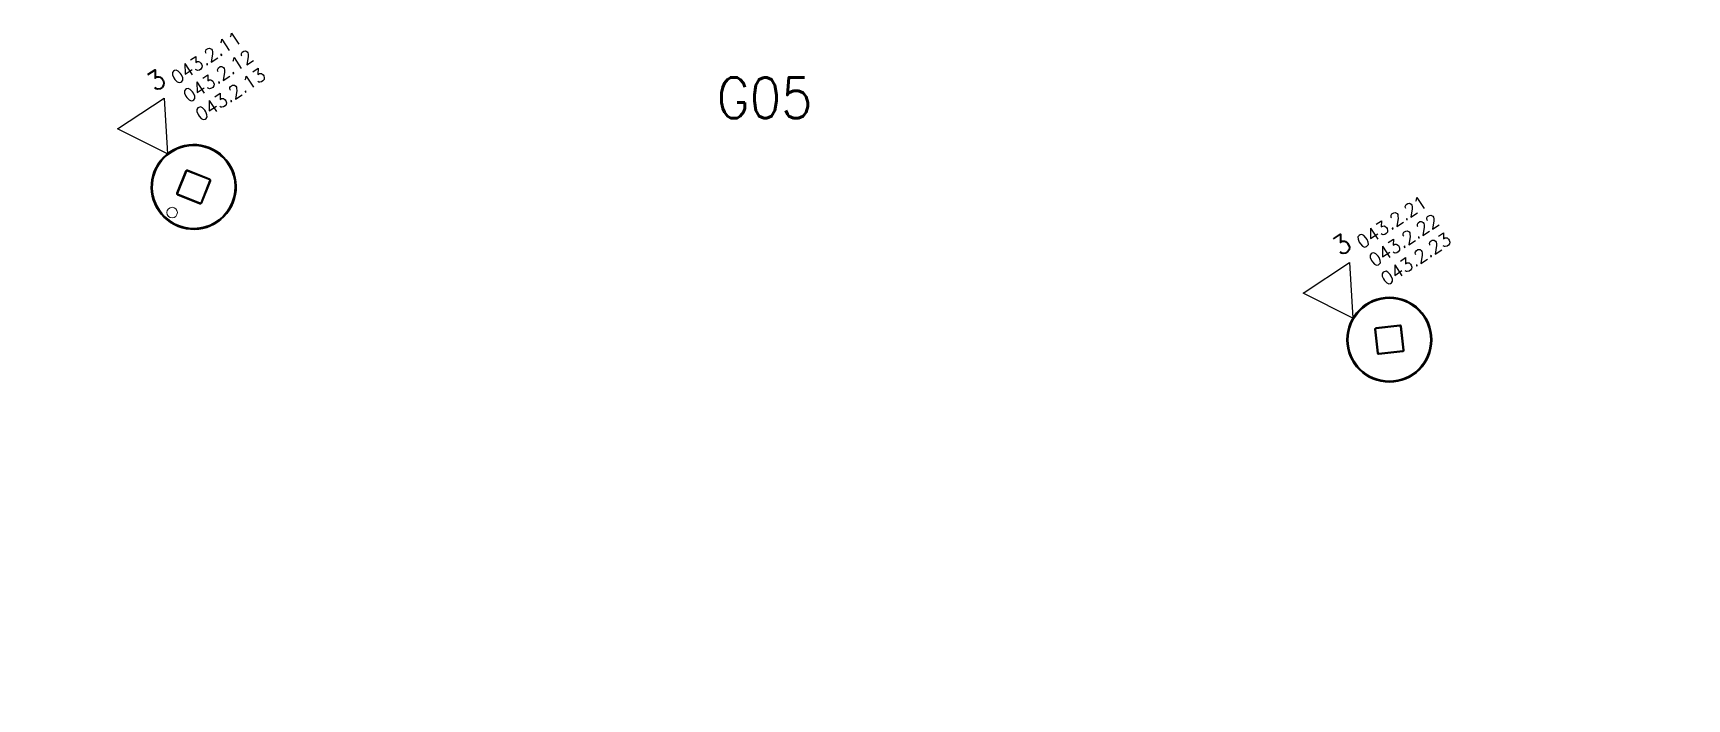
# Model space of a CAD drawing. Header units: inches. Extents: x -460 to 10305, y -938 to 5356.
# Drawn here: x 778 to 1401, y -487 to -235 of the extents above; entities that cross this region are included whole.
import ezdxf
from ezdxf.enums import TextEntityAlignment as Align

# ---------------------------------------------------------------- set-up
doc = ezdxf.new("R2010")
doc.units = ezdxf.units.IN
doc.header["$MEASUREMENT"] = 0
doc.set_wipeout_variables(frame=1)
doc.linetypes.add('01-0263-G-DWG-BFP-ARCH$0$Dash 1_16_', pattern=[0.125, 0.0625, -0.0625])
doc.layers.add('01-0263-G-DWG-BFP-ARCH$0$SP-COLUMNS', color=40, linetype='Continuous', lineweight=13)
doc.layers.add('01-0263-G-DWG-BFP-ARCH$0$SP-HIDDEN', color=143, linetype='Continuous', lineweight=9)
for name, color, linetype in [('01-0263-G-DWG-BFP-ARCH$0$SP-FIXT', 35, 'Continuous'), ('01-0263-G-DWG-BFP-ARCH$0$SP-RMNO', 7, 'Continuous'), ('01-0263-G-DWG-BFP-ARCH$0$SP-ROOM', 7, 'Continuous'), ('01-0263-G-DWG-BFP-ARCH$0$SP-WALL', 7, 'Continuous'), ('T-Comm-E', 1, 'Continuous')]:
    doc.layers.add(name, color=color, linetype=linetype)
doc.layers.get('01-0263-G-DWG-BFP-ARCH$0$SP-ROOM').off()
doc.styles.add('01-0263-G-DWG-BFP-ARCH$0$ROMANS', font='ROMANS.shx', dxfattribs={"width": 0.9})
doc.styles.add('3-32', font='SIMPLEX.shx', dxfattribs={"height": 9})

# ---------------------------------------------------------------- blocks, each defined once
blk = doc.blocks.new('01-0263-G-DWG-BFP-ARCH$0$HSS-Hollow Structural Section-Column - HSS10X10X_250-V82-GROUND FLOOR - PROPOSED')
at = {"layer": '01-0263-G-DWG-BFP-ARCH$0$SP-COLUMNS', "lineweight": 9}
h = blk.add_hatch(dxfattribs=at)
h.set_pattern_fill('FP_99', color=256, style=0, pattern_type=2)
h.set_pattern_definition([(66.661, (-495.265, 896.236), (-12.3403, 5.32453), []), (66.661, (-500.58, 909.619), (-12.3403, 5.32453), [])])
h.paths.add_polyline_path([(4.53, -5), (4.86, -4.86), (5, -4.53), (5, 4.53), (4.86, 4.86), (4.53, 5), (-4.53, 5), (-4.86, 4.86), (-5, 4.53), (-5, -4.53), (-4.86, -4.86), (-4.53, -5), (3.64, -5)], flags=0)
h.paths.add_polyline_path([(4.53, -4.77), (-4.53, -4.77), (-4.7, -4.7), (-4.77, -4.53), (-4.77, 4.53), (-4.7, 4.7), (-4.53, 4.77), (4.53, 4.77), (4.7, 4.7), (4.77, 4.53), (4.77, -4.53), (4.7, -4.7)], flags=0)
at = {"layer": '01-0263-G-DWG-BFP-ARCH$0$SP-COLUMNS', "lineweight": 30}
for p, q in [((-5, 4.53), (-5, -4.53)), ((-4.77, -4.53), (-4.77, 4.53)), ((4.53, 5), (-4.53, 5)), ((-4.53, 4.77), (4.53, 4.77)), ((4.77, 4.53), (4.77, -4.53)), ((5, -4.53), (5, 4.53)), ((4.53, -4.77), (-4.53, -4.77)), ((-4.53, -5), (4.53, -5))]:
    blk.add_line(p, q, dxfattribs=at)
for centre, radius, start, end in [((-4.53, 4.53), 0.466, 90, 180), ((-4.53, 4.53), 0.233, 90, 180), ((4.53, 4.53), 0.466, 360, 90), ((4.53, 4.53), 0.233, 0, 90), ((-4.53, -4.53), 0.466, 180, 270), ((-4.53, -4.53), 0.233, 180, 270), ((4.53, -4.53), 0.233, 270, 360), ((4.53, -4.53), 0.466, 270, 360)]:
    blk.add_arc(centre, radius, start, end, dxfattribs=at)
blk = doc.blocks.new('01-0263-G-DWG-BFP-ARCH$0$HSS-Hollow Structural Section-Column - HSS10X10X_250-V83-GROUND FLOOR - PROPOSED')
at = {"layer": '01-0263-G-DWG-BFP-ARCH$0$SP-COLUMNS', "lineweight": 9}
h = blk.add_hatch(dxfattribs=at)
h.set_pattern_fill('FP_100', color=256, style=0, pattern_type=2)
h.set_pattern_definition([(38.661, (-458.264, 1130.906), (-8.39612, 10.4947), []), (38.661, (-456.674, 1145.218), (-8.39612, 10.4947), [])])
h.paths.add_polyline_path([(-4.53, -5), (4.53, -5), (4.86, -4.86), (5, -4.53), (5, 4.53), (4.86, 4.86), (4.53, 5), (-4.53, 5), (-4.86, 4.86), (-5, 4.53), (-5, -4.53), (-4.86, -4.86)], flags=0)
h.paths.add_polyline_path([(-4.53, -4.77), (-4.7, -4.7), (-4.77, -4.53), (-4.77, 4.53), (-4.7, 4.7), (-4.53, 4.77), (4.53, 4.77), (4.7, 4.7), (4.77, 4.53), (4.77, -4.53), (4.7, -4.7), (4.53, -4.77), (1.96, -4.77)], flags=0)
at = {"layer": '01-0263-G-DWG-BFP-ARCH$0$SP-COLUMNS', "lineweight": 30}
for p, q in [((-5, 4.53), (-5, -4.53)), ((-4.77, -4.53), (-4.77, 4.53)), ((4.53, 5), (-4.53, 5)), ((-4.53, 4.77), (4.53, 4.77)), ((4.77, 4.53), (4.77, -4.53)), ((5, -4.53), (5, 4.53)), ((4.53, -4.77), (-4.53, -4.77)), ((-4.53, -5), (4.53, -5))]:
    blk.add_line(p, q, dxfattribs=at)
for centre, radius, start, end in [((-4.53, 4.53), 0.466, 90, 180), ((-4.53, 4.53), 0.233, 90, 180), ((4.53, 4.53), 0.466, 360, 90), ((4.53, 4.53), 0.233, 0, 90), ((-4.53, -4.53), 0.466, 180, 270), ((-4.53, -4.53), 0.233, 180, 270), ((4.53, -4.53), 0.233, 270, 360), ((4.53, -4.53), 0.466, 270, 360)]:
    blk.add_arc(centre, radius, start, end, dxfattribs=at)
blk = doc.blocks.new('01-0263-G-DWG-BFP-ARCH$0$Pipe-Column - TREE COLUMN-4695293-GROUND FLOOR - PROPOSED')
at = {"layer": '01-0263-G-DWG-BFP-ARCH$0$SP-COLUMNS', "lineweight": 9}
h = blk.add_hatch(dxfattribs=at)
h.set_pattern_fill('FP_108', color=256, style=0, pattern_type=2)
h.set_pattern_definition([(336.661, (896.236, 495.265), (5.32453, 12.3403), []), (336.661, (909.619, 500.58), (5.32453, 12.3403), [])])
h.paths.add_polyline_path([(-15.04, -5.47), (-13.86, -8), (-12.26, -10.28), (-10.28, -12.26), (-8, -13.86), (-5.47, -15.04), (-2.78, -15.76), (0, -16), (2.78, -15.76), (5.47, -15.04), (8, -13.86), (10.45, -12.09), (12.26, -10.28), (13.86, -8), (15.04, -5.47), (15.76, -2.78), (16, 0), (15.76, 2.78), (15.04, 5.47), (13.86, 8), (12.26, 10.28), (10.28, 12.26), (8, 13.86), (5.47, 15.04), (2.78, 15.76), (0, 16), (-2.78, 15.76), (-5.47, 15.04), (-8, 13.86), (-10.28, 12.26), (-12.26, 10.28), (-13.86, 8), (-15.04, 5.47), (-15.76, 2.78), (-16, 0), (-15.76, -2.78)], flags=0)
h.paths.add_polyline_path([(-14.68, -5.34), (-15.39, -2.71), (-15.63, 0), (-15.39, 2.71), (-14.68, 5.34), (-13.53, 7.81), (-11.97, 10.04), (-10.04, 11.97), (-7.81, 13.53), (-5.34, 14.68), (-2.71, 15.39), (0, 15.62), (2.71, 15.39), (5.34, 14.68), (7.81, 13.53), (10.04, 11.97), (11.97, 10.04), (13.53, 7.81), (14.68, 5.34), (15.39, 2.71), (15.62, 0), (15.39, -2.71), (14.68, -5.34), (13.53, -7.81), (11.97, -10.04), (10.04, -11.97), (7.81, -13.53), (5.34, -14.68), (2.71, -15.39), (0, -15.63), (-2.71, -15.39), (-5.34, -14.68), (-7.81, -13.53), (-10.04, -11.97), (-11.97, -10.04), (-13.53, -7.81), (-13.84, -7.15)], flags=0)
at = {"layer": '01-0263-G-DWG-BFP-ARCH$0$SP-COLUMNS', "lineweight": 30}
for radius, start, end in [(16, 360, 180), (15.62, 0, 180), (16, 180, 360), (15.62, 180, 0)]:
    blk.add_arc((0, 0), radius, start, end, dxfattribs=at)
blk = doc.blocks.new('01-0263-G-DWG-BFP-ARCH$0$Pipe-Column - TREE COLUMN-V89-GROUND FLOOR - PROPOSED')
at = {"layer": '01-0263-G-DWG-BFP-ARCH$0$SP-COLUMNS', "lineweight": 9}
h = blk.add_hatch(dxfattribs=at)
h.set_pattern_fill('FP_109', color=256, style=0, pattern_type=2)
h.set_pattern_definition([(45, (-580.328, 1073.394), (-9.50352, 9.50352), []), (45, (-580.328, 1087.794), (-9.50352, 9.50352), [])])
h.paths.add_polyline_path([(0, -16), (2.78, -15.76), (5.47, -15.04), (8, -13.86), (10.28, -12.26), (12.26, -10.28), (13.86, -8), (15.04, -5.47), (15.76, -2.78), (16, 0), (15.76, 2.78), (15.04, 5.47), (13.86, 8), (12.26, 10.28), (10.28, 12.26), (8, 13.86), (5.47, 15.04), (2.78, 15.76), (0, 16), (-2.78, 15.76), (-5.47, 15.04), (-8, 13.86), (-10.28, 12.26), (-12.26, 10.28), (-13.86, 8), (-15.04, 5.47), (-15.76, 2.78), (-16, 0), (-15.76, -2.78), (-15.04, -5.47), (-13.86, -8), (-12.26, -10.28), (-10.28, -12.26), (-8, -13.86), (-5.47, -15.04), (-2.78, -15.76)], flags=0)
h.paths.add_polyline_path([(0, -15.63), (-2.71, -15.39), (-5.34, -14.68), (-7.81, -13.53), (-10.04, -11.97), (-11.97, -10.04), (-13.53, -7.81), (-14.68, -5.34), (-15.39, -2.71), (-15.63, 0), (-15.39, 2.71), (-14.68, 5.34), (-13.53, 7.81), (-11.97, 10.04), (-10.04, 11.97), (-7.81, 13.53), (-5.34, 14.68), (-2.71, 15.39), (0, 15.62), (2.71, 15.39), (5.34, 14.68), (7.81, 13.53), (10.04, 11.97), (11.97, 10.04), (13.53, 7.81), (14.68, 5.34), (15.39, 2.71), (15.62, 0), (15.39, -2.71), (14.68, -5.34), (13.53, -7.81), (11.97, -10.04), (10.04, -11.97), (7.81, -13.53), (5.34, -14.68), (2.47, -15.41)], flags=0)
at = {"layer": '01-0263-G-DWG-BFP-ARCH$0$SP-COLUMNS', "lineweight": 30}
for radius, start, end in [(16, 360, 180), (15.62, 0, 180), (16, 180, 360), (15.62, 180, 0)]:
    blk.add_arc((0, 0), radius, start, end, dxfattribs=at)
blk = doc.blocks.new('01-0263-G-DWG-BFP-ARCH$0$Basic Wall _ U CONN - Curved Front Wall - ___-4164515-GROUND FLOOR - PROPOSED')
at = {"layer": '01-0263-G-DWG-BFP-ARCH$0$SP-WALL'}
blk.add_arc((467.34, -165.05), 1215.34, 226.3134, 297.34766, dxfattribs=at)
blk = doc.blocks.new('01-0263-G-DWG-BFP-ARCH$0$FMGRM1')
at = {"style": '01-0263-G-DWG-BFP-ARCH$0$ROMANS', "width": 0.9}
for tag, p in [('RMAREA', (0, -0.2836)), ('DATA1', (0, -0.443)), ('DATA2', (0, -0.6024)), ('DATA3', (0, -0.7618)), ('DATA4', (0, -0.9213)), ('DATA5', (0, -1.0807))]:
    blk.add_attdef(tag, text='', height=0.1172, dxfattribs=at).set_placement(p, align=Align.CENTER)
at = {"linetype": 'Continuous'}
blk.add_wipeout([(-0.375, -0.125), (0.375, -0.125), (0.375, 0.125), (-0.375, 0.125)], dxfattribs=at)
at = {"layer": '01-0263-G-DWG-BFP-ARCH$0$SP-RMNO', "style": '01-0263-G-DWG-BFP-ARCH$0$ROMANS', "width": 0.9}
blk.add_attdef('RMNUMB', text='', height=0.16, dxfattribs=at).set_placement((0, 0), align=Align.MIDDLE)
blk = doc.blocks.new('01-0263-G-DWG-BFP-ARCH', base_point=(1295.16, 1352.86))
at = {"layer": '01-0263-G-DWG-BFP-ARCH$0$SP-FIXT', "lineweight": 20}
for start, end in [(0, 180), (180, 0)]:
    blk.add_arc((2125.09, 1046.46), 2, start, end, dxfattribs=at)
at = {"layer": '01-0263-G-DWG-BFP-ARCH$0$SP-HIDDEN', "linetype": '01-0263-G-DWG-BFP-ARCH$0$Dash 1_16_', "lineweight": 20}
blk.add_arc((2469.99, 1907.23), 1269.34, 225.98434, 298.49131, dxfattribs=at)
at = {"layer": '01-0263-G-DWG-BFP-ARCH$0$SP-COLUMNS'}
for name, p, rotation in [('01-0263-G-DWG-BFP-ARCH$0$Pipe-Column - TREE COLUMN-4695293-GROUND FLOOR - PROPOSED', (2133.24, 1056.13), 68.33907757353752), ('01-0263-G-DWG-BFP-ARCH$0$HSS-Hollow Structural Section-Column - HSS10X10X_250-V82-GROUND FLOOR - PROPOSED', (2133.24, 1056.13), 338.3390775735379), ('01-0263-G-DWG-BFP-ARCH$0$HSS-Hollow Structural Section-Column - HSS10X10X_250-V83-GROUND FLOOR - PROPOSED', (2584.09, 998.5), 6.339077573538566)]:
    blk.add_blockref(name, p, dxfattribs=dict(at, rotation=rotation))
blk.add_blockref('01-0263-G-DWG-BFP-ARCH$0$Pipe-Column - TREE COLUMN-V89-GROUND FLOOR - PROPOSED', (2584.09, 998.5), dxfattribs=at)
at = {"layer": '01-0263-G-DWG-BFP-ARCH$0$SP-ROOM'}
ref = blk.add_blockref('01-0263-G-DWG-BFP-ARCH$0$FMGRM1', (2348.49, 1089.78), dxfattribs=dict(at, xscale=96, yscale=96, zscale=96))
ref.add_attrib('RMNUMB', 'G05', dxfattribs={"layer": '01-0263-G-DWG-BFP-ARCH$0$SP-RMNO', "height": 15.36, "style": '01-0263-G-DWG-BFP-ARCH$0$ROMANS', "width": 0.9}).set_placement((2348.49, 1089.78), align=Align.MIDDLE)
at = {"layer": '01-0263-G-DWG-BFP-ARCH$0$SP-WALL'}
blk.add_blockref('01-0263-G-DWG-BFP-ARCH$0$Basic Wall _ U CONN - Curved Front Wall - ___-4164515-GROUND FLOOR - PROPOSED', (2003.76, 2071.89), dxfattribs=at)
blk = doc.blocks.new('DATA(3)')
for p, q in [((0, 0), (-10.5, 18.19)), ((-10.5, 18.19), (10.5, 18.19)), ((10.5, 18.19), (0, 0))]:
    blk.add_line(p, q)
at = {"insert": (8.78, 29.02), "char_height": 7, "width": 11.7808, "attachment_point": 1, "style": '3-32'}
blk.add_mtext('3', dxfattribs=at)
at = {"style": '3-32', "flags": 1}
for tag, p in [('RM_NUMBER', (79, 125.99)), ('UTP_CATEGORY', (79, 112.62)), ('QUANTITY_UTP', (79, 99.49)), ('WIRELESS_OUTLET_LOCATION', (79, 86.47)), ('TELECOMM_ROOM', (79, 72.62)), ('QTY_COAX', (78.12, 46.49)), ('POS_4', (181.94, 12.24)), ('POS_5', (181.94, 4.12)), ('POS_6', (181.94, -4.38))]:
    blk.add_attdef(tag, p, '', height=5, dxfattribs=at)
at = {"flags": 1}
blk.add_attdef('WO_NUMBER', text='', height=5, dxfattribs=at).set_placement((80.4, 32.5), align=Align.BOTTOM_LEFT)
at = {"style": '3-32'}
for tag, p in [('POS_1', (17.14, 19.74)), ('POS_2', (17.14, 11.49)), ('POS_3', (17.14, 3.12))]:
    blk.add_attdef(tag, p, '', height=5, dxfattribs=at)

msp = doc.modelspace()

# ---------------------------------------------------------------- block references
msp.add_blockref('01-0263-G-DWG-BFP-ARCH', (0.26, 3.26))

# ---------------------------------------------------------------- next in the draw order: block references
at = {"layer": 'T-Comm-E', "rotation": 33.33900510866913}
for p, values in [((828.4, -280.93), {'POS_1': '043.2.11', 'POS_2': '043.2.12', 'POS_3': '043.2.13'}), ((1275.43, -342.94), {'POS_1': '043.2.21', 'POS_2': '043.2.22', 'POS_3': '043.2.23'})]:
    msp.add_blockref('DATA(3)', p, dxfattribs=at).add_auto_attribs(values)

doc.saveas('drawing.dxf')
